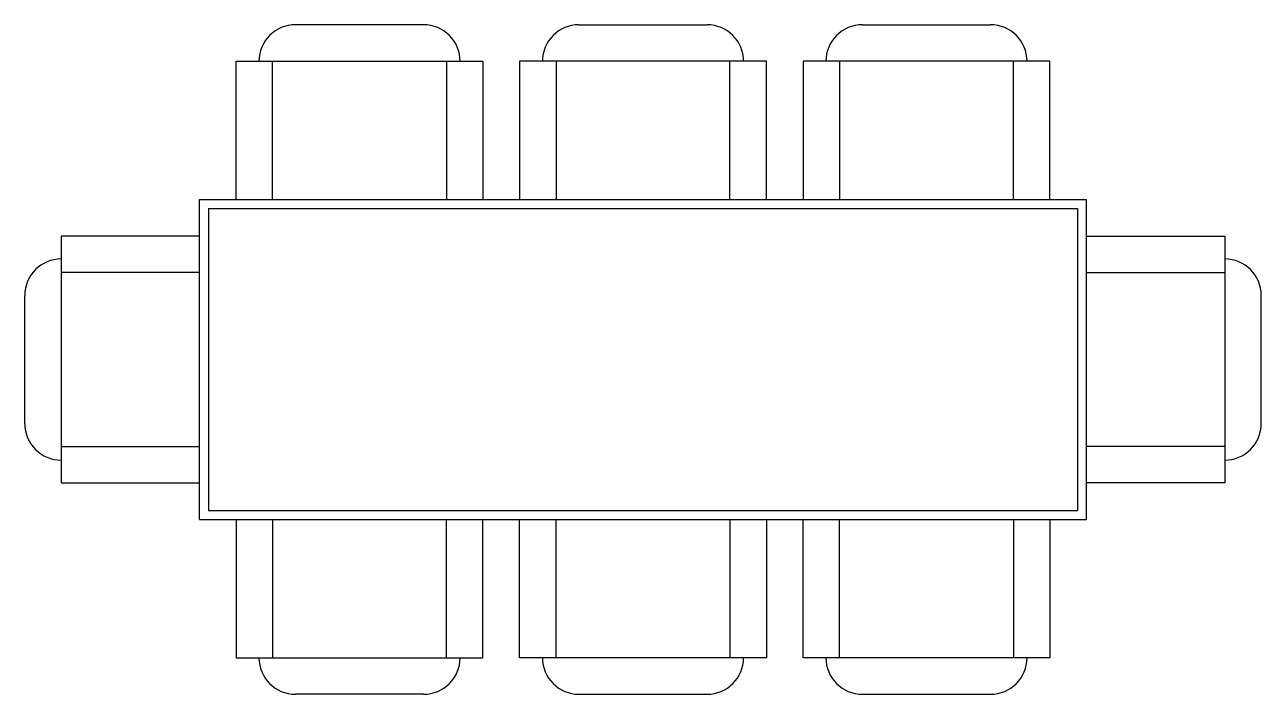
# Model space of a CAD drawing. Extents: x 655 to 926, y 284 to 431.
import ezdxf

# ---------------------------------------------------------------- set-up
doc = ezdxf.new("R2010")
doc.units = 0
doc.layers.get('0').update_dxf_attribs({"linetype": 'CONTINUOUS'})

msp = doc.modelspace()

# ---------------------------------------------------------------- linework, layer by layer
at = {"color": 0}
for p, q in [((742.64, 430.86), (714.64, 430.86)), ((776.64, 430.86), (804.64, 430.86)), ((838.64, 430.86), (866.64, 430.86)), ((701.64, 392.63), (701.64, 422.86)), ((701.64, 422.86), (755.64, 422.86)), ((709.64, 392.63), (709.64, 422.86)), ((747.64, 422.86), (747.64, 392.63)), ((755.64, 422.86), (755.64, 392.63)), ((817.64, 422.86), (763.64, 422.86)), ((763.64, 422.86), (763.64, 392.63)), ((771.64, 422.86), (771.64, 392.63)), ((809.64, 392.63), (809.64, 422.86)), ((817.64, 392.63), (817.64, 422.86)), ((825.64, 422.86), (825.64, 392.63)), ((879.64, 422.86), (825.64, 422.86)), ((833.64, 422.86), (833.64, 392.63)), ((871.64, 392.63), (871.64, 422.86)), ((879.64, 392.63), (879.64, 422.86)), ((693.64, 392.63), (887.64, 392.63)), ((693.64, 322.63), (693.64, 392.63)), ((887.64, 322.63), (887.64, 392.63)), ((695.64, 390.63), (885.64, 390.63)), ((695.64, 390.63), (695.64, 324.63)), ((885.64, 390.63), (885.64, 324.63)), ((663.42, 384.63), (663.42, 330.63)), ((693.64, 384.63), (663.42, 384.63)), ((887.64, 384.63), (917.86, 384.63)), ((917.86, 384.63), (917.86, 330.63)), ((693.64, 376.63), (663.42, 376.63)), ((887.64, 376.63), (917.86, 376.63)), ((655.42, 343.63), (655.42, 371.63)), ((925.86, 343.63), (925.86, 371.63)), ((663.42, 338.63), (693.64, 338.63)), ((917.86, 338.63), (887.64, 338.63)), ((663.42, 330.63), (693.64, 330.63)), ((917.86, 330.63), (887.64, 330.63)), ((695.64, 324.63), (885.64, 324.63)), ((693.64, 322.63), (887.64, 322.63)), ((701.64, 322.63), (701.64, 292.41)), ((709.64, 322.63), (709.64, 292.41)), ((747.64, 292.41), (747.64, 322.63)), ((755.64, 292.41), (755.64, 322.63)), ((763.64, 292.41), (763.64, 322.63)), ((771.64, 292.41), (771.64, 322.63)), ((809.64, 322.63), (809.64, 292.41)), ((817.64, 322.63), (817.64, 292.41)), ((825.64, 292.41), (825.64, 322.63)), ((833.64, 292.41), (833.64, 322.63)), ((871.64, 322.63), (871.64, 292.41)), ((879.64, 322.63), (879.64, 292.41)), ((701.64, 292.41), (755.64, 292.41)), ((817.64, 292.41), (763.64, 292.41)), ((879.64, 292.41), (825.64, 292.41)), ((742.64, 284.41), (714.64, 284.41)), ((776.64, 284.41), (804.64, 284.41)), ((838.64, 284.41), (866.64, 284.41))]:
    msp.add_line(p, q, dxfattribs=at)
for centre, start, end in [((714.64, 422.86), 90, 180), ((742.64, 422.86), 0, 90), ((776.64, 422.86), 90, 180), ((804.64, 422.86), 0, 90), ((838.64, 422.86), 90, 180), ((866.64, 422.86), 360, 90), ((663.42, 371.63), 90, 180), ((917.86, 371.63), 360, 90), ((663.42, 343.63), 180, 270), ((917.86, 343.63), 270, 0), ((714.64, 292.41), 180, 270), ((742.64, 292.41), 270, 360), ((776.64, 292.41), 180, 270), ((804.64, 292.41), 270, 0), ((838.64, 292.41), 180, 270), ((866.64, 292.41), 270, 0)]:
    msp.add_arc(centre, 8, start, end, dxfattribs=at)

doc.saveas('drawing.dxf')
